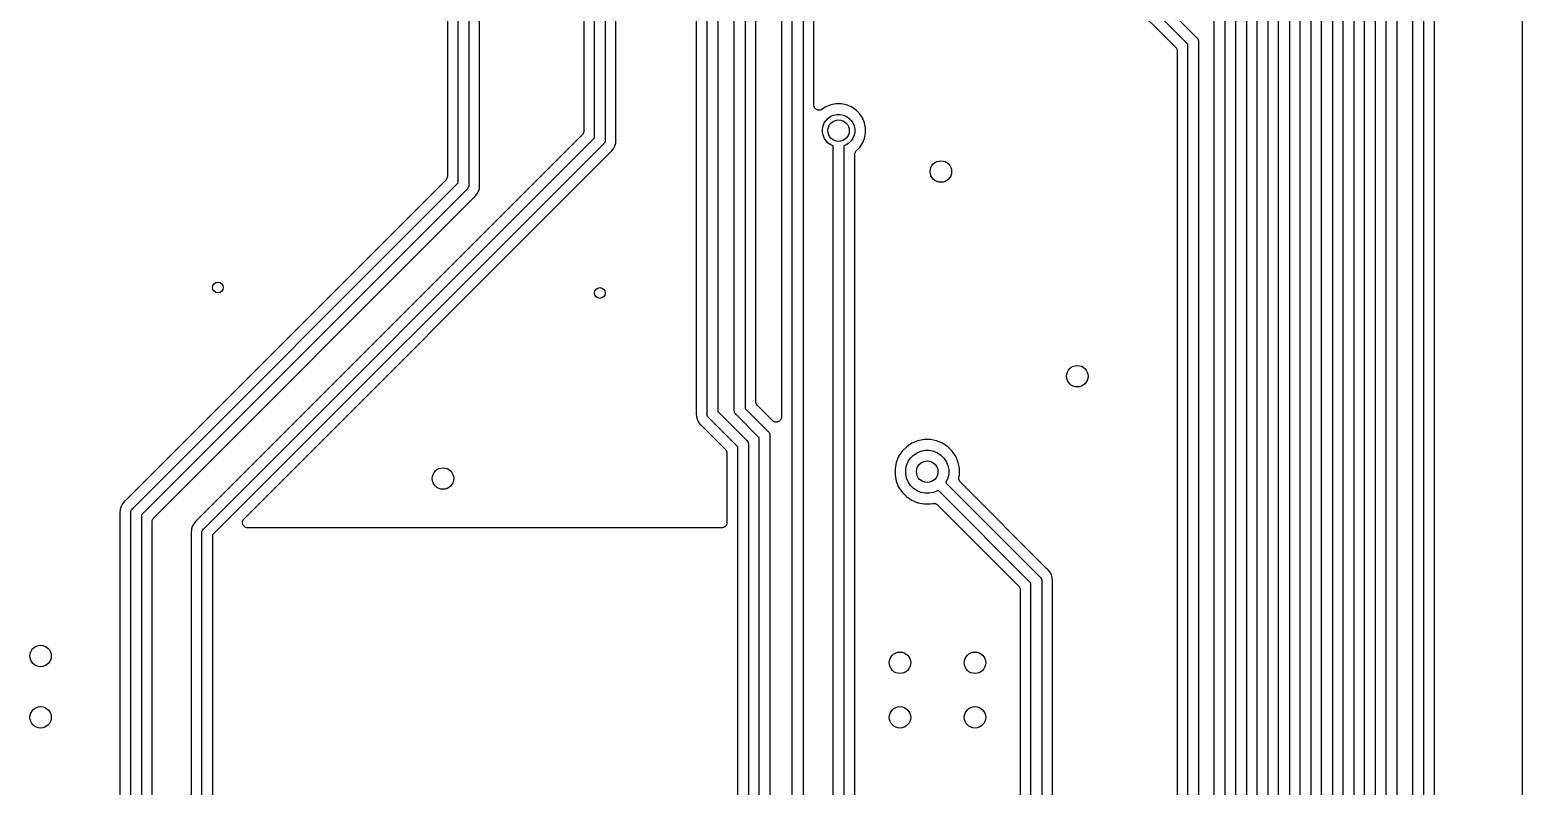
# Model space of a CAD drawing. Extents: x 49 to 143, y -158 to -38.
# Drawn here: x 115.12 to 142.9, y -85.86 to -71.78 of the extents above; entities that cross this region are included whole.
import ezdxf

# ---------------------------------------------------------------- set-up
doc = ezdxf.new("R2010")
doc.units = 0
doc.layers.add('BLACK', color=7, linetype='CONTINUOUS')

msp = doc.modelspace()

# ---------------------------------------------------------------- linework, layer by layer
at = {"layer": 'BLACK', "linetype": 'CONTINUOUS'}
for p, q in [((142.904, -38.2115), (142.904, -147.211)), ((140.37, -118.494), (140.37, -49.1291)), ((140.57, -49.0926), (140.57, -118.458)), ((140.87, -116.438), (140.87, -49.0634)), ((141.07, -49.0269), (141.07, -116.438)), ((141.27, -116.31), (141.27, -49.0416)), ((127.726, -78.9256), (127.725, -53.5752)), ((127.925, -53.6117), (127.925, -78.8891)), ((128.234, -78.8679), (128.233, -53.7063)), ((128.433, -53.7428), (128.433, -78.8314)), ((139.97, -118.986), (139.97, -54.996)), ((140.17, -54.9595), (140.17, -118.95)), ((139.57, -119.152), (139.57, -55.1617)), ((139.77, -55.1252), (139.77, -119.116)), ((139.17, -119.318), (139.17, -56.4058)), ((139.37, -56.3693), (139.37, -119.281)), ((128.633, -78.7071), (128.633, -59.5392)), ((129.113, -63.5675), (129.113, -78.9866)), ((129.313, -91.0771), (129.313, -63.4023)), ((129.513, -63.4023), (129.513, -100.543)), ((129.713, -73.1803), (129.713, -63.5675)), ((138.77, -119.484), (138.77, -63.5427)), ((138.97, -63.5061), (138.97, -119.447)), ((138.37, -119.649), (138.37, -63.7084)), ((138.57, -63.6718), (138.57, -119.613)), ((137.97, -107.888), (137.97, -64.045)), ((138.17, -64.0084), (138.17, -107.924)), ((127.525, -65.6522), (127.526, -78.9108)), ((137.37, -67.5148), (137.37, -107.593)), ((137.57, -107.722), (137.57, -67.3856)), ((137.77, -67.3491), (137.77, -107.758)), ((123.09, -74.6346), (123.09, -67.7758)), ((123.29, -67.7758), (123.29, -74.6711)), ((125.63, -73.7939), (125.63, -67.779)), ((125.83, -67.779), (125.83, -73.8305)), ((137.17, -107.556), (137.17, -67.5513)), ((122.89, -68.0081), (122.89, -74.5103)), ((123.49, -74.6564), (123.49, -68.0081)), ((125.43, -68.0805), (125.43, -73.6697)), ((126.03, -73.8157), (126.03, -68.0805)), ((136.679, -72.0504), (133.988, -69.359)), ((134.129, -69.2176), (136.846, -71.9348)), ((133.963, -69.6173), (136.45, -72.104)), ((136.846, -71.9348), (136.85, -71.9379)), ((136.85, -71.9379), (136.863, -71.9532)), ((136.863, -71.9532), (136.866, -71.9596)), ((136.866, -71.9596), (136.872, -71.9705)), ((136.872, -71.9705), (136.877, -71.9888)), ((136.45, -72.104), (136.45, -72.1042)), ((136.45, -72.1042), (136.45, -72.1042)), ((136.45, -72.1042), (136.45, -72.1042)), ((136.45, -72.1042), (136.451, -72.105)), ((136.451, -72.105), (136.456, -72.1122)), ((136.456, -72.1122), (136.462, -72.1193)), ((136.462, -72.1193), (136.463, -72.1198)), ((136.463, -72.1198), (136.463, -72.1202)), ((136.463, -72.1202), (136.467, -72.1284)), ((136.467, -72.1284), (136.471, -72.1366)), ((136.471, -72.1366), (136.472, -72.1371)), ((136.472, -72.1371), (136.472, -72.1375)), ((136.472, -72.1375), (136.474, -72.1464)), ((136.474, -72.1464), (136.477, -72.1553)), ((136.477, -72.1553), (136.477, -72.1558)), ((136.477, -72.1558), (136.477, -72.1563)), ((136.477, -72.1563), (136.478, -72.1654)), ((136.478, -72.1654), (136.479, -72.1747)), ((136.479, -72.1747), (136.479, -103.059)), ((136.679, -103.337), (136.679, -72.0504)), ((136.877, -71.9888), (136.878, -71.9894)), ((136.878, -71.9894), (136.879, -72.0041)), ((136.879, -72.0041), (136.879, -72.0041)), ((136.879, -72.0041), (136.879, -72.009)), ((136.879, -72.009), (136.879, -72.0139)), ((136.879, -72.0139), (136.879, -103.373)), ((129.714, -73.1899), (129.713, -73.1803)), ((129.715, -73.1993), (129.714, -73.1899)), ((129.715, -73.1995), (129.715, -73.1993)), ((129.715, -73.1997), (129.715, -73.1995)), ((129.718, -73.2089), (129.715, -73.1997)), ((129.72, -73.218), (129.718, -73.2089)), ((129.72, -73.2182), (129.72, -73.218)), ((129.721, -73.2184), (129.72, -73.2182)), ((129.725, -73.2267), (129.721, -73.2184)), ((129.729, -73.2352), (129.725, -73.2267)), ((129.73, -73.2354), (129.729, -73.2352)), ((129.73, -73.2356), (129.73, -73.2354)), ((129.736, -73.2429), (129.73, -73.2356)), ((129.742, -73.2504), (129.736, -73.2429)), ((129.742, -73.2506), (129.742, -73.2504)), ((129.742, -73.2507), (129.742, -73.2506)), ((129.749, -73.2568), (129.742, -73.2507)), ((129.757, -73.2629), (129.749, -73.2568)), ((129.757, -73.263), (129.757, -73.2629)), ((129.757, -73.2632), (129.757, -73.263)), ((129.766, -73.2677), (129.757, -73.2632)), ((129.774, -73.2723), (129.766, -73.2677)), ((129.774, -73.2725), (129.774, -73.2723)), ((129.774, -73.2723), (129.774, -73.2723)), ((129.784, -73.2753), (129.774, -73.2725)), ((129.792, -73.2781), (129.784, -73.2753)), ((129.793, -73.2782), (129.792, -73.2781)), ((129.803, -73.2792), (129.793, -73.2782)), ((129.793, -73.2782), (129.793, -73.2782)), ((129.812, -73.2803), (129.803, -73.2792)), ((129.822, -73.2794), (129.812, -73.2803)), ((129.812, -73.2803), (129.812, -73.2802)), ((129.812, -73.2802), (129.812, -73.2803)), ((129.831, -73.2786), (129.822, -73.2794)), ((129.832, -73.2785), (129.831, -73.2786)), ((129.841, -73.2758), (129.832, -73.2785)), ((129.832, -73.2785), (129.832, -73.2785)), ((129.85, -73.2731), (129.841, -73.2758)), ((129.859, -73.2686), (129.85, -73.273)), ((129.85, -73.273), (129.85, -73.273)), ((129.85, -73.273), (129.85, -73.2731)), ((129.867, -73.2642), (129.859, -73.2686)), ((129.868, -73.264), (129.867, -73.2642)), ((129.869, -73.2634), (129.868, -73.2639)), ((129.868, -73.2639), (129.868, -73.2639)), ((129.868, -73.2639), (129.868, -73.264)), ((129.938, -73.2169), (129.869, -73.2634)), ((130.029, -73.1792), (129.938, -73.2169)), ((130.126, -73.16), (130.029, -73.1792)), ((130.087, -73.3715), (130.145, -73.36)), ((130.224, -73.16), (130.126, -73.16)), ((130.145, -73.36), (130.205, -73.36)), ((130.205, -73.36), (130.263, -73.3715)), ((130.321, -73.1792), (130.224, -73.16)), ((130.412, -73.2169), (130.321, -73.1792)), ((130.494, -73.2716), (130.412, -73.2169)), ((130.563, -73.3413), (130.494, -73.2716)), ((130.618, -73.4232), (130.563, -73.3413)), ((129.875, -73.6305), (129.887, -73.5725)), ((129.875, -73.6895), (129.875, -73.6305)), ((129.887, -73.5725), (129.909, -73.5179)), ((129.909, -73.5179), (129.942, -73.4688)), ((129.942, -73.4688), (129.984, -73.427)), ((129.984, -73.427), (130.033, -73.3941)), ((130.033, -73.3941), (130.087, -73.3715)), ((130.263, -73.3715), (130.317, -73.3941)), ((130.317, -73.3941), (130.366, -73.427)), ((130.366, -73.427), (130.408, -73.4688)), ((130.408, -73.4688), (130.441, -73.5179)), ((130.441, -73.5179), (130.463, -73.5725)), ((130.463, -73.5725), (130.475, -73.6305)), ((130.475, -73.6305), (130.475, -73.6895)), ((130.656, -73.5142), (130.618, -73.4232)), ((130.675, -73.6108), (130.656, -73.5142)), ((130.675, -73.7092), (130.675, -73.6108)), ((125.401, -73.7404), (118.222, -80.9194)), ((118.353, -81.0712), (125.63, -73.7939)), ((125.797, -73.9095), (118.52, -81.1868)), ((125.407, -73.7332), (125.401, -73.7404)), ((125.413, -73.7262), (125.407, -73.7332)), ((125.417, -73.7171), (125.413, -73.7253)), ((125.413, -73.7253), (125.413, -73.7257)), ((125.413, -73.7257), (125.413, -73.7262)), ((125.422, -73.7091), (125.417, -73.7171)), ((125.425, -73.6993), (125.422, -73.7081)), ((125.422, -73.7081), (125.422, -73.7086)), ((125.422, -73.7086), (125.422, -73.7091)), ((125.428, -73.6905), (125.425, -73.6993)), ((125.429, -73.6803), (125.428, -73.6894)), ((125.428, -73.6894), (125.428, -73.6899)), ((125.428, -73.6899), (125.428, -73.6905)), ((125.43, -73.6711), (125.429, -73.6803)), ((125.43, -73.6697), (125.43, -73.67)), ((125.43, -73.67), (125.43, -73.67)), ((125.43, -73.67), (125.43, -73.67)), ((125.43, -73.67), (125.43, -73.6711)), ((125.801, -73.9064), (125.797, -73.9095)), ((125.814, -73.8912), (125.801, -73.9064)), ((125.823, -73.8738), (125.814, -73.8912)), ((125.827, -73.8615), (125.823, -73.8738)), ((125.829, -73.855), (125.827, -73.8615)), ((125.83, -73.8403), (125.829, -73.8491)), ((125.829, -73.8491), (125.829, -73.855)), ((125.83, -73.8305), (125.83, -73.8354)), ((125.83, -73.8354), (125.83, -73.8403)), ((125.83, -73.8403), (125.83, -73.8403)), ((126.009, -73.9507), (126.026, -73.8942)), ((126.026, -73.8942), (126.03, -73.8452)), ((126.03, -73.8199), (126.03, -73.8157)), ((126.03, -73.8241), (126.03, -73.8199)), ((126.03, -73.8255), (126.03, -73.8241)), ((126.031, -73.8354), (126.03, -73.8255)), ((126.03, -73.8452), (126.031, -73.8354)), ((126.03, -73.8452), (126.03, -73.8452)), ((129.887, -73.7475), (129.875, -73.6895)), ((129.909, -73.8021), (129.887, -73.7475)), ((129.942, -73.8512), (129.909, -73.8021)), ((129.984, -73.893), (129.942, -73.8512)), ((130.033, -73.9259), (129.984, -73.893)), ((130.366, -73.893), (130.317, -73.9259)), ((130.408, -73.8512), (130.366, -73.893)), ((130.441, -73.8021), (130.408, -73.8512)), ((130.463, -73.7475), (130.441, -73.8021)), ((130.475, -73.6895), (130.463, -73.7475)), ((130.563, -73.9787), (130.618, -73.8968)), ((130.618, -73.8968), (130.656, -73.8058)), ((130.656, -73.8058), (130.675, -73.7092)), ((119.105, -80.8843), (125.928, -74.0614)), ((125.928, -74.0614), (125.929, -74.0604)), ((125.929, -74.0604), (125.933, -74.0578)), ((125.933, -74.0578), (125.936, -74.0548)), ((125.936, -74.0548), (125.943, -74.0485)), ((125.943, -74.0485), (125.981, -74.0028)), ((125.981, -74.0028), (126.009, -73.9507)), ((130.075, -73.9433), (130.033, -73.9259)), ((130.075, -87.8791), (130.075, -73.9433)), ((130.317, -73.9259), (130.275, -73.9433)), ((130.275, -73.9433), (130.275, -97.7486)), ((130.475, -74.1071), (130.476, -74.0979)), ((130.475, -74.1082), (130.475, -74.1071)), ((130.475, -74.1082), (130.475, -74.1082)), ((130.475, -74.1082), (130.475, -74.1082)), ((130.475, -74.1085), (130.475, -74.1082)), ((130.475, -97.6243), (130.475, -74.1085)), ((130.476, -74.0979), (130.477, -74.0888)), ((130.477, -74.0877), (130.48, -74.0789)), ((130.477, -74.0883), (130.477, -74.0877)), ((130.477, -74.0888), (130.477, -74.0883)), ((130.48, -74.0789), (130.483, -74.0701)), ((130.483, -74.0691), (130.488, -74.061)), ((130.483, -74.0696), (130.483, -74.0691)), ((130.483, -74.0701), (130.483, -74.0696)), ((130.488, -74.061), (130.492, -74.0529)), ((130.492, -74.052), (130.498, -74.045)), ((130.492, -74.0525), (130.492, -74.052)), ((130.492, -74.0529), (130.492, -74.0525)), ((130.498, -74.045), (130.504, -74.0378)), ((130.504, -74.0378), (130.563, -73.9787)), ((122.861, -74.581), (116.896, -80.546)), ((117.027, -80.6978), (123.09, -74.6346)), ((122.867, -74.5739), (122.861, -74.581)), ((122.873, -74.5668), (122.867, -74.5739)), ((122.877, -74.5578), (122.873, -74.5659)), ((122.873, -74.5659), (122.873, -74.5664)), ((122.873, -74.5664), (122.873, -74.5668)), ((122.882, -74.5497), (122.877, -74.5578)), ((122.885, -74.5399), (122.882, -74.5487)), ((122.882, -74.5487), (122.882, -74.5492)), ((122.882, -74.5492), (122.882, -74.5497)), ((122.888, -74.5311), (122.885, -74.5399)), ((122.889, -74.5209), (122.888, -74.5301)), ((122.888, -74.5301), (122.888, -74.5306)), ((122.888, -74.5306), (122.888, -74.5311)), ((122.89, -74.5117), (122.889, -74.5209)), ((122.89, -74.5103), (122.89, -74.5106)), ((122.89, -74.5106), (122.89, -74.5107)), ((122.89, -74.5107), (122.89, -74.5107)), ((122.89, -74.5107), (122.89, -74.5117)), ((123.261, -74.7471), (123.257, -74.7502)), ((123.274, -74.7318), (123.261, -74.7471)), ((123.279, -74.722), (123.274, -74.7318)), ((123.283, -74.7145), (123.279, -74.722)), ((123.289, -74.6956), (123.283, -74.7145)), ((123.29, -74.6809), (123.289, -74.6879)), ((123.289, -74.6879), (123.289, -74.6956)), ((123.29, -74.6711), (123.29, -74.676)), ((123.29, -74.676), (123.29, -74.6809)), ((123.29, -74.6809), (123.29, -74.6809)), ((123.469, -74.7914), (123.486, -74.7348)), ((123.486, -74.7348), (123.491, -74.676)), ((123.49, -74.6606), (123.49, -74.6564)), ((123.49, -74.6648), (123.49, -74.6606)), ((123.49, -74.6662), (123.49, -74.6648)), ((123.491, -74.676), (123.49, -74.6662)), ((123.257, -74.7502), (117.194, -80.8134)), ((117.423, -80.867), (123.388, -74.902)), ((123.388, -74.902), (123.389, -74.901)), ((123.389, -74.901), (123.393, -74.8984)), ((123.393, -74.8984), (123.396, -74.8954)), ((123.396, -74.8954), (123.403, -74.8892)), ((123.403, -74.8892), (123.441, -74.8435)), ((123.441, -74.8435), (123.451, -74.825)), ((123.451, -74.825), (123.469, -74.7914)), ((123.451, -74.825), (123.451, -74.825)), ((127.526, -78.9108), (127.525, -78.9122)), ((127.525, -78.9122), (127.525, -78.9164)), ((127.525, -78.9164), (127.525, -78.9206)), ((127.925, -78.8891), (128.464, -79.4278)), ((128.233, -78.8728), (128.234, -78.8679)), ((128.235, -78.8924), (128.233, -78.8728)), ((128.24, -78.9086), (128.235, -78.8924)), ((128.241, -78.9113), (128.24, -78.9086)), ((128.25, -78.9286), (128.241, -78.9113)), ((128.433, -78.8314), (128.864, -79.2621)), ((128.634, -78.7164), (128.633, -78.7071)), ((128.635, -78.7255), (128.634, -78.7164)), ((128.635, -78.726), (128.635, -78.7255)), ((128.635, -78.7265), (128.635, -78.726)), ((128.638, -78.7354), (128.635, -78.7265)), ((128.641, -78.7443), (128.638, -78.7354)), ((128.641, -78.7447), (128.641, -78.7443)), ((128.641, -78.7452), (128.641, -78.7447)), ((128.645, -78.7534), (128.641, -78.7452)), ((128.65, -78.7616), (128.645, -78.7534)), ((128.65, -78.762), (128.65, -78.7616)), ((128.65, -78.7625), (128.65, -78.762)), ((128.656, -78.7696), (128.65, -78.7625)), ((128.662, -78.7768), (128.656, -78.7696)), ((128.663, -78.7776), (128.662, -78.7768)), ((128.663, -78.7778), (128.663, -78.7776)), ((128.663, -78.7776), (128.663, -78.7776)), ((128.663, -78.7776), (128.663, -78.7776)), ((128.942, -79.0573), (128.663, -78.7778)), ((127.525, -78.9206), (127.524, -78.9305)), ((127.524, -78.9305), (127.53, -78.9893)), ((127.53, -78.9893), (127.547, -79.0459)), ((127.547, -79.0459), (127.575, -79.098)), ((127.575, -79.098), (127.606, -79.136)), ((127.606, -79.136), (127.606, -79.136)), ((127.606, -79.136), (127.612, -79.1437)), ((127.612, -79.1437), (127.62, -79.1499)), ((127.62, -79.1499), (127.621, -79.1508)), ((127.621, -79.1508), (127.624, -79.1538)), ((127.624, -79.1538), (127.627, -79.1565)), ((127.627, -79.1565), (128.068, -79.597)), ((127.725, -78.9305), (127.726, -78.9256)), ((127.727, -78.9501), (127.725, -78.9305)), ((127.731, -78.965), (127.727, -78.9501)), ((127.733, -78.969), (127.731, -78.965)), ((127.742, -78.9863), (127.733, -78.969)), ((127.754, -79.0016), (127.742, -78.9863)), ((127.758, -79.0047), (127.754, -79.0016)), ((128.297, -79.5434), (127.758, -79.0047)), ((128.262, -78.9439), (128.25, -78.9286)), ((128.266, -78.947), (128.262, -78.9439)), ((128.697, -79.3777), (128.266, -78.947)), ((128.95, -79.0635), (128.942, -79.0573)), ((128.957, -79.0695), (128.95, -79.0635)), ((128.957, -79.0696), (128.957, -79.0695)), ((128.957, -79.0697), (128.957, -79.0696)), ((128.966, -79.0743), (128.957, -79.0697)), ((128.974, -79.0788), (128.966, -79.0743)), ((128.974, -79.0789), (128.974, -79.0788)), ((128.975, -79.0789), (128.974, -79.0789)), ((128.984, -79.0817), (128.975, -79.0789)), ((128.993, -79.0846), (128.984, -79.0817)), ((129.003, -79.0856), (128.993, -79.0846)), ((128.993, -79.0846), (128.993, -79.0846)), ((128.993, -79.0846), (128.993, -79.0846)), ((129.012, -79.0866), (129.003, -79.0856)), ((129.013, -79.0866), (129.012, -79.0866)), ((129.012, -79.0866), (129.012, -79.0866)), ((129.022, -79.0857), (129.013, -79.0866)), ((129.032, -79.0848), (129.022, -79.0857)), ((129.041, -79.082), (129.032, -79.0848)), ((129.032, -79.0848), (129.032, -79.0848)), ((129.032, -79.0848), (129.032, -79.0848)), ((129.05, -79.0793), (129.041, -79.082)), ((129.051, -79.0793), (129.05, -79.0793)), ((129.059, -79.0747), (129.051, -79.0792)), ((129.051, -79.0792), (129.051, -79.0793)), ((129.068, -79.0703), (129.059, -79.0747)), ((129.076, -79.0639), (129.068, -79.0701)), ((129.068, -79.0701), (129.068, -79.0702)), ((129.068, -79.0702), (129.068, -79.0703)), ((129.083, -79.0581), (129.076, -79.0639)), ((129.09, -79.0503), (129.083, -79.0578)), ((129.083, -79.0578), (129.083, -79.0579)), ((129.083, -79.0579), (129.083, -79.0581)), ((129.096, -79.0431), (129.09, -79.0503)), ((129.1, -79.0343), (129.096, -79.0428)), ((129.096, -79.0428), (129.096, -79.043)), ((129.096, -79.043), (129.096, -79.0431)), ((129.105, -79.026), (129.1, -79.0343)), ((129.108, -79.0166), (129.105, -79.0257)), ((129.105, -79.0257), (129.105, -79.0258)), ((129.105, -79.0258), (129.105, -79.026)), ((129.111, -79.0074), (129.108, -79.0166)), ((129.112, -78.9977), (129.111, -79.0071)), ((129.111, -79.0071), (129.111, -79.0072)), ((129.111, -79.0072), (129.111, -79.0074)), ((129.113, -78.988), (129.112, -78.9977)), ((129.113, -78.9866), (129.113, -78.9876)), ((129.113, -78.9876), (129.113, -78.9877)), ((129.113, -78.9877), (129.113, -78.9877)), ((129.113, -78.9877), (129.113, -78.988)), ((128.464, -79.4278), (128.468, -79.4309)), ((128.468, -79.4309), (128.481, -79.4462)), ((128.481, -79.4462), (128.49, -79.4635)), ((128.49, -79.4635), (128.493, -79.4728)), ((128.493, -79.4728), (128.495, -79.4817)), ((128.697, -113.224), (128.697, -79.3777)), ((128.864, -79.2621), (128.868, -79.2653)), ((128.868, -79.2653), (128.881, -79.2805)), ((128.881, -79.2805), (128.887, -79.2918)), ((128.887, -79.2918), (128.89, -79.2979)), ((128.89, -79.2979), (128.896, -79.3167)), ((128.896, -79.3167), (128.897, -79.3363)), ((128.897, -79.3363), (128.897, -79.3412)), ((128.897, -79.3412), (128.897, -113.26)), ((131.651, -79.4331), (131.542, -79.4783)), ((131.767, -79.41), (131.651, -79.4331)), ((131.885, -79.41), (131.767, -79.41)), ((132.001, -79.4331), (131.885, -79.41)), ((132.11, -79.4783), (132.001, -79.4331)), ((128.068, -79.597), (128.068, -79.5972)), ((128.068, -79.5972), (128.068, -79.5972)), ((128.068, -79.5972), (128.068, -79.5972)), ((128.068, -79.5972), (128.069, -79.598)), ((128.069, -79.598), (128.074, -79.6052)), ((128.074, -79.6052), (128.08, -79.6123)), ((128.08, -79.6123), (128.081, -79.6128)), ((128.081, -79.6128), (128.081, -79.6132)), ((128.081, -79.6132), (128.085, -79.6214)), ((128.085, -79.6214), (128.089, -79.6296)), ((128.089, -79.6296), (128.09, -79.6301)), ((128.09, -79.6301), (128.09, -79.6305)), ((128.09, -79.6305), (128.092, -79.6394)), ((128.092, -79.6394), (128.095, -79.6483)), ((128.095, -79.6483), (128.095, -79.6488)), ((128.095, -79.6488), (128.095, -79.6493)), ((128.095, -79.6493), (128.096, -79.6584)), ((128.096, -79.6584), (128.097, -79.6677)), ((128.097, -79.6677), (128.097, -80.955)), ((128.297, -113.058), (128.297, -79.5434)), ((128.495, -79.4817), (128.496, -79.4824)), ((128.496, -79.4824), (128.497, -79.4971)), ((128.497, -79.4971), (128.497, -79.4971)), ((128.497, -79.4971), (128.497, -79.502)), ((128.497, -79.502), (128.497, -79.5069)), ((128.497, -79.5069), (128.497, -113.094)), ((131.294, -79.7258), (131.249, -79.835)), ((131.36, -79.6275), (131.294, -79.7258)), ((131.444, -79.5439), (131.36, -79.6275)), ((131.542, -79.4783), (131.444, -79.5439)), ((131.515, -79.755), (131.571, -79.6993)), ((131.571, -79.6993), (131.637, -79.6555)), ((131.637, -79.6555), (131.709, -79.6254)), ((131.709, -79.6254), (131.787, -79.61)), ((131.787, -79.61), (131.865, -79.61)), ((131.865, -79.61), (131.943, -79.6254)), ((131.943, -79.6254), (132.015, -79.6555)), ((132.015, -79.6555), (132.081, -79.6993)), ((132.081, -79.6993), (132.137, -79.755)), ((132.208, -79.5439), (132.11, -79.4783)), ((132.292, -79.6275), (132.208, -79.5439)), ((132.358, -79.7258), (132.292, -79.6275)), ((132.403, -79.835), (132.358, -79.7258)), ((131.249, -79.835), (131.226, -79.9509)), ((131.226, -79.9509), (131.226, -80.0691)), ((131.426, -79.9706), (131.441, -79.8933)), ((131.426, -80.0494), (131.426, -79.9706)), ((131.441, -79.8933), (131.472, -79.8205)), ((131.472, -79.8205), (131.515, -79.755)), ((132.137, -79.755), (132.18, -79.8205)), ((132.18, -79.8205), (132.211, -79.8933)), ((132.211, -79.8933), (132.226, -79.9706)), ((132.226, -79.9706), (132.226, -80.0494)), ((132.426, -79.9509), (132.403, -79.835)), ((132.426, -80.0691), (132.426, -79.9509)), ((131.226, -80.0691), (131.249, -80.185)), ((131.249, -80.185), (131.294, -80.2942)), ((131.294, -80.2942), (131.36, -80.3925)), ((131.441, -80.1267), (131.426, -80.0494)), ((131.472, -80.1995), (131.441, -80.1267)), ((131.515, -80.265), (131.472, -80.1995)), ((131.571, -80.3207), (131.515, -80.265)), ((132.18, -80.1995), (132.171, -80.2136)), ((132.171, -80.2136), (133.925, -81.9678)), ((132.211, -80.1267), (132.18, -80.1995)), ((132.226, -80.0494), (132.211, -80.1267)), ((132.415, -80.1324), (132.416, -80.1232)), ((132.415, -80.1329), (132.415, -80.1324)), ((132.415, -80.1334), (132.415, -80.1329)), ((132.416, -80.1427), (132.415, -80.1334)), ((132.416, -80.1232), (132.417, -80.114)), ((132.417, -80.1519), (132.416, -80.1427)), ((132.417, -80.114), (132.426, -80.0691)), ((132.417, -80.1523), (132.417, -80.1519)), ((132.417, -80.1528), (132.417, -80.1523)), ((132.42, -80.1617), (132.417, -80.1528)), ((132.422, -80.1706), (132.42, -80.1617)), ((132.423, -80.171), (132.422, -80.1706)), ((132.423, -80.1715), (132.423, -80.171)), ((132.427, -80.1797), (132.423, -80.1715)), ((132.431, -80.1879), (132.427, -80.1797)), ((132.432, -80.1883), (132.431, -80.1879)), ((132.432, -80.1887), (132.432, -80.1883)), ((132.438, -80.1959), (132.432, -80.1887)), ((132.443, -80.2032), (132.438, -80.1959)), ((132.444, -80.2039), (132.443, -80.2032)), ((132.444, -80.2042), (132.444, -80.2039)), ((132.444, -80.2039), (132.444, -80.2039)), ((132.444, -80.2039), (132.444, -80.2039)), ((134.056, -81.816), (132.444, -80.2042)), ((116.881, -80.5588), (116.843, -80.6045)), ((116.888, -80.5526), (116.881, -80.5588)), ((116.891, -80.5496), (116.888, -80.5526)), ((116.895, -80.547), (116.891, -80.5496)), ((116.896, -80.546), (116.895, -80.547)), ((131.36, -80.3925), (131.444, -80.4761)), ((131.444, -80.4761), (131.542, -80.5417)), ((131.542, -80.5417), (131.651, -80.5869)), ((131.637, -80.3645), (131.571, -80.3207)), ((131.709, -80.3946), (131.637, -80.3645)), ((131.787, -80.41), (131.709, -80.3946)), ((131.865, -80.41), (131.787, -80.41)), ((131.943, -80.3946), (131.865, -80.41)), ((132.015, -80.3645), (131.943, -80.3946)), ((132.03, -80.355), (132.015, -80.3645)), ((133.758, -82.0834), (132.03, -80.355)), ((116.798, -80.7132), (116.793, -80.772)), ((116.793, -80.772), (116.794, -80.7818)), ((116.794, -80.7818), (116.794, -80.7832)), ((116.794, -80.7832), (116.794, -80.7874)), ((116.794, -80.7874), (116.794, -80.7916)), ((116.794, -80.7916), (116.794, -98.6911)), ((116.815, -80.6566), (116.798, -80.7132)), ((116.843, -80.6045), (116.815, -80.6566)), ((116.994, -80.7671), (116.995, -80.7532)), ((116.994, -80.772), (116.994, -80.7671)), ((116.994, -80.7671), (116.994, -80.7671)), ((116.994, -80.7769), (116.994, -80.772)), ((116.994, -98.8154), (116.994, -80.7769)), ((116.995, -80.7524), (116.998, -80.7431)), ((116.995, -80.7532), (116.995, -80.7524)), ((116.998, -80.7431), (117.001, -80.7335)), ((117.001, -80.7335), (117.01, -80.7162)), ((117.01, -80.7162), (117.023, -80.7009)), ((117.023, -80.7009), (117.027, -80.6978)), ((117.194, -80.8134), (117.194, -98.8519)), ((131.651, -80.5869), (131.767, -80.61)), ((131.767, -80.61), (131.885, -80.61)), ((131.885, -80.61), (131.93, -80.6011)), ((131.93, -80.601), (131.931, -80.6008)), ((131.93, -80.6011), (131.93, -80.601)), ((131.93, -80.601), (131.93, -80.601)), ((131.93, -80.601), (131.93, -80.601)), ((131.931, -80.6008), (131.941, -80.6)), ((131.941, -80.6), (131.95, -80.5992)), ((131.95, -80.5992), (131.95, -80.5992)), ((131.95, -80.5992), (131.951, -80.5992)), ((131.951, -80.5992), (131.96, -80.6002)), ((131.96, -80.6002), (131.969, -80.6011)), ((131.969, -80.6011), (131.97, -80.6013)), ((131.97, -80.6013), (131.97, -80.6013)), ((131.97, -80.6013), (131.979, -80.6041)), ((131.979, -80.6041), (131.988, -80.6068)), ((131.988, -80.6068), (131.988, -80.6071)), ((131.988, -80.6071), (131.989, -80.6072)), ((131.989, -80.6072), (131.997, -80.6117)), ((131.997, -80.6117), (132.005, -80.6161)), ((132.005, -80.6161), (132.005, -80.6164)), ((132.005, -80.6164), (132.006, -80.6166)), ((132.006, -80.6166), (132.013, -80.6225)), ((132.013, -80.6225), (132.02, -80.6284)), ((132.02, -80.6284), (133.529, -82.137)), ((117.394, -80.9363), (117.395, -80.9271)), ((117.394, -80.9373), (117.394, -80.9363)), ((117.394, -80.9374), (117.394, -80.9373)), ((117.394, -80.9373), (117.394, -80.9373)), ((117.394, -80.9377), (117.394, -80.9374)), ((117.394, -98.8372), (117.394, -80.9377)), ((117.395, -80.9271), (117.396, -80.9179)), ((117.396, -80.9169), (117.399, -80.9081)), ((117.396, -80.9174), (117.396, -80.9169)), ((117.396, -80.9179), (117.396, -80.9174)), ((117.399, -80.9081), (117.402, -80.8993)), ((117.402, -80.8983), (117.407, -80.8902)), ((117.402, -80.8988), (117.402, -80.8983)), ((117.402, -80.8993), (117.402, -80.8988)), ((117.407, -80.8902), (117.411, -80.8821)), ((117.411, -80.8812), (117.417, -80.8741)), ((117.411, -80.8816), (117.411, -80.8812)), ((117.411, -80.8821), (117.411, -80.8816)), ((117.417, -80.8741), (117.423, -80.867)), ((118.124, -81.0866), (118.119, -81.1454)), ((118.129, -81.07), (118.124, -81.0866)), ((118.141, -81.03), (118.129, -81.07)), ((118.169, -80.9779), (118.141, -81.03)), ((118.207, -80.9322), (118.169, -80.9779)), ((118.214, -80.9259), (118.207, -80.9322)), ((118.217, -80.923), (118.214, -80.9259)), ((118.221, -80.9203), (118.217, -80.923)), ((118.222, -80.9194), (118.221, -80.9203)), ((118.32, -81.1405), (118.321, -81.1258)), ((118.32, -81.1454), (118.32, -81.1405)), ((118.32, -81.1405), (118.32, -81.1405)), ((118.321, -81.1258), (118.327, -81.1069)), ((118.327, -81.1069), (118.336, -81.0896)), ((118.336, -81.0896), (118.349, -81.0743)), ((118.349, -81.0743), (118.353, -81.0712)), ((119.076, -80.9543), (119.077, -80.9444)), ((119.076, -80.9545), (119.076, -80.9543)), ((119.076, -80.9547), (119.076, -80.9545)), ((119.077, -80.964), (119.076, -80.9547)), ((119.077, -80.9444), (119.078, -80.9352)), ((119.078, -80.9737), (119.077, -80.964)), ((119.078, -80.9349), (119.081, -80.9257)), ((119.078, -80.9351), (119.078, -80.9349)), ((119.078, -80.9352), (119.078, -80.9351)), ((119.078, -80.9739), (119.078, -80.9737)), ((119.078, -80.9741), (119.078, -80.9739)), ((119.081, -80.9833), (119.078, -80.9741)), ((119.081, -80.9257), (119.084, -80.9166)), ((119.083, -80.9925), (119.081, -80.9833)), ((119.083, -80.9926), (119.083, -80.9925)), ((119.083, -80.9928), (119.083, -80.9926)), ((119.088, -81.0014), (119.083, -80.9928)), ((119.084, -80.9162), (119.088, -80.9078)), ((119.084, -80.9164), (119.084, -80.9162)), ((119.084, -80.9166), (119.084, -80.9164)), ((119.088, -80.9078), (119.093, -80.8994)), ((119.092, -81.0098), (119.088, -81.0014)), ((119.092, -81.0099), (119.092, -81.0098)), ((119.093, -81.01), (119.092, -81.0099)), ((119.093, -80.8991), (119.099, -80.8918)), ((119.093, -80.8992), (119.093, -80.8991)), ((119.093, -80.8994), (119.093, -80.8992)), ((119.099, -81.0177), (119.093, -81.01)), ((119.099, -80.8918), (119.105, -80.8843)), ((119.105, -81.025), (119.099, -81.0177)), ((119.105, -81.0251), (119.105, -81.025)), ((119.105, -81.0252), (119.105, -81.0251)), ((119.112, -81.0315), (119.105, -81.0252)), ((119.12, -81.0375), (119.112, -81.0315)), ((119.12, -81.0376), (119.12, -81.0375)), ((119.12, -81.0377), (119.12, -81.0376)), ((119.128, -81.0423), (119.12, -81.0377)), ((119.137, -81.0469), (119.128, -81.0423)), ((119.137, -81.047), (119.137, -81.0469)), ((119.146, -81.0498), (119.137, -81.047)), ((119.137, -81.047), (119.137, -81.047)), ((119.155, -81.0528), (119.146, -81.0498)), ((119.156, -81.0529), (119.155, -81.0528)), ((119.155, -81.0528), (119.155, -81.0528)), ((119.165, -81.0539), (119.156, -81.0529)), ((119.175, -81.055), (119.165, -81.0539)), ((119.176, -81.055), (119.175, -81.055)), ((119.175, -81.055), (119.175, -81.055)), ((119.175, -81.055), (119.175, -81.055)), ((119.175, -81.055), (119.175, -81.055)), ((127.997, -81.055), (119.176, -81.055)), ((128.006, -81.0541), (127.997, -81.055)), ((128.016, -81.0532), (128.006, -81.0541)), ((128.025, -81.0504), (128.016, -81.0531)), ((128.016, -81.0531), (128.016, -81.0531)), ((128.016, -81.0531), (128.016, -81.0532)), ((128.034, -81.0477), (128.025, -81.0504)), ((128.035, -81.0476), (128.034, -81.0477)), ((128.043, -81.043), (128.035, -81.0475)), ((128.035, -81.0475), (128.035, -81.0476)), ((128.052, -81.0387), (128.043, -81.043)), ((128.06, -81.0323), (128.052, -81.0383)), ((128.052, -81.0383), (128.052, -81.0385)), ((128.052, -81.0385), (128.052, -81.0387)), ((128.067, -81.0264), (128.06, -81.0323)), ((128.073, -81.0187), (128.067, -81.026)), ((128.067, -81.026), (128.067, -81.0262)), ((128.067, -81.0262), (128.067, -81.0264)), ((128.08, -81.0115), (128.073, -81.0187)), ((128.084, -81.0027), (128.08, -81.0109)), ((128.08, -81.0109), (128.08, -81.0112)), ((128.08, -81.0112), (128.08, -81.0115)), ((128.089, -80.9944), (128.084, -81.0027)), ((128.092, -80.9848), (128.089, -80.9938)), ((128.089, -80.9938), (128.089, -80.9941)), ((128.089, -80.9941), (128.089, -80.9944)), ((128.095, -80.9758), (128.092, -80.9848)), ((128.096, -80.9657), (128.095, -80.9751)), ((128.095, -80.9751), (128.095, -80.9754)), ((128.095, -80.9754), (128.095, -80.9758)), ((128.097, -80.9564), (128.096, -80.9657)), ((128.097, -80.955), (128.097, -80.9557)), ((128.097, -80.9557), (128.097, -80.9557)), ((128.097, -80.9557), (128.097, -80.9557)), ((128.097, -80.9557), (128.097, -80.9564)), ((118.119, -81.1454), (118.12, -81.1552)), ((118.12, -81.1552), (118.12, -81.1566)), ((118.12, -81.1566), (118.12, -81.1608)), ((118.12, -81.1608), (118.12, -81.165)), ((118.12, -81.165), (118.12, -98.6859)), ((118.32, -81.1503), (118.32, -81.1454)), ((118.32, -98.8102), (118.32, -81.1503)), ((118.52, -81.1868), (118.52, -98.8467)), ((133.925, -81.9678), (133.929, -81.9709)), ((133.929, -81.9709), (133.942, -81.9862)), ((134.06, -81.8187), (134.056, -81.816)), ((134.062, -81.8217), (134.06, -81.8187)), ((134.064, -81.8226), (134.062, -81.8217)), ((134.071, -81.8288), (134.064, -81.8226)), ((134.109, -81.8745), (134.071, -81.8288)), ((134.137, -81.9266), (134.109, -81.8745)), ((134.153, -81.9799), (134.137, -81.9266)), ((133.529, -82.137), (133.529, -82.1372)), ((133.529, -82.1372), (133.529, -82.1372)), ((133.529, -82.1372), (133.529, -82.1372)), ((133.529, -82.1372), (133.53, -82.138)), ((133.53, -82.138), (133.535, -82.1452)), ((133.535, -82.1452), (133.541, -82.1523)), ((133.541, -82.1523), (133.542, -82.1528)), ((133.542, -82.1528), (133.542, -82.1532)), ((133.542, -82.1532), (133.546, -82.1614)), ((133.546, -82.1614), (133.55, -82.1696)), ((133.55, -82.1696), (133.551, -82.1701)), ((133.551, -82.1701), (133.551, -82.1705)), ((133.551, -82.1705), (133.553, -82.1794)), ((133.553, -82.1794), (133.556, -82.1883)), ((133.556, -82.1883), (133.556, -82.1888)), ((133.556, -82.1888), (133.556, -82.1893)), ((133.556, -82.1893), (133.557, -82.1984)), ((133.557, -82.1984), (133.558, -82.2077)), ((133.558, -82.2077), (133.558, -94.7033)), ((133.758, -94.8276), (133.758, -82.0834)), ((133.942, -81.9862), (133.951, -82.0035)), ((133.951, -82.0035), (133.954, -82.0135)), ((133.954, -82.0135), (133.957, -82.0224)), ((133.957, -82.0224), (133.957, -82.0236)), ((133.957, -82.0236), (133.958, -82.0371)), ((133.958, -82.0371), (133.958, -82.0371)), ((133.958, -82.0371), (133.958, -82.042)), ((133.958, -82.042), (133.958, -82.0469)), ((133.958, -82.0469), (133.958, -94.8641)), ((134.154, -81.9832), (134.153, -81.9799)), ((134.153, -81.9799), (134.153, -81.9799)), ((134.159, -82.042), (134.154, -81.9832)), ((134.158, -82.0518), (134.159, -82.042)), ((134.158, -82.0561), (134.158, -82.0518)), ((134.158, -82.0602), (134.158, -82.0561)), ((134.158, -82.0616), (134.158, -82.0602)), ((134.158, -94.8494), (134.158, -82.0616))]:
    msp.add_line(p, q, dxfattribs=at)
at = {"layer": 'BLACK'}
for centre, radius in [((130.175, -73.66), 0.2), ((132.08, -74.422), 0.2), ((118.618, -76.581), 0.1), ((125.73, -76.6826), 0.1), ((134.62, -78.232), 0.2), ((122.809, -80.137), 0.2), ((131.826, -80.01), 0.2), ((115.316, -83.439), 0.2), ((131.318, -83.566), 0.2), ((132.715, -83.566), 0.2), ((115.316, -84.582), 0.2), ((131.318, -84.582), 0.2), ((132.715, -84.582), 0.2)]:
    msp.add_circle(centre, radius, dxfattribs=at)

doc.saveas('drawing.dxf')
